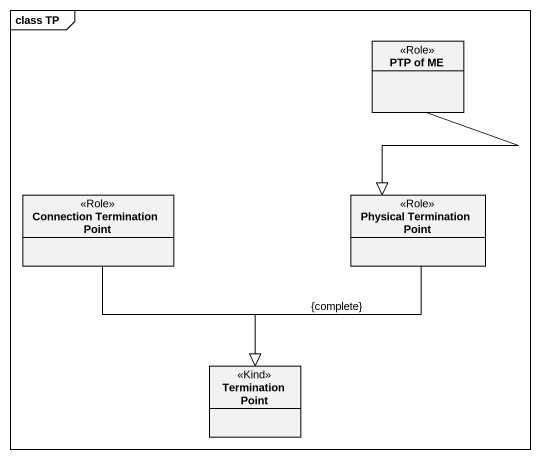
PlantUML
@startuml
mainframe class TP
hide circle
hide empty members
class "PTP of ME" as PTP_of_ME <<Role>>
class "Connection Termination Point" as Connection_Termination_Point <<Role>>
class "Physical Termination Point" as Physical_Termination_Point <<Role>>
class "Termination Point" as Termination_Point <<Kind>>
PTP_of_ME --|> Physical_Termination_Point
Connection_Termination_Point --|> Termination_Point
Physical_Termination_Point --|> Termination_Point : {complete}
@enduml
